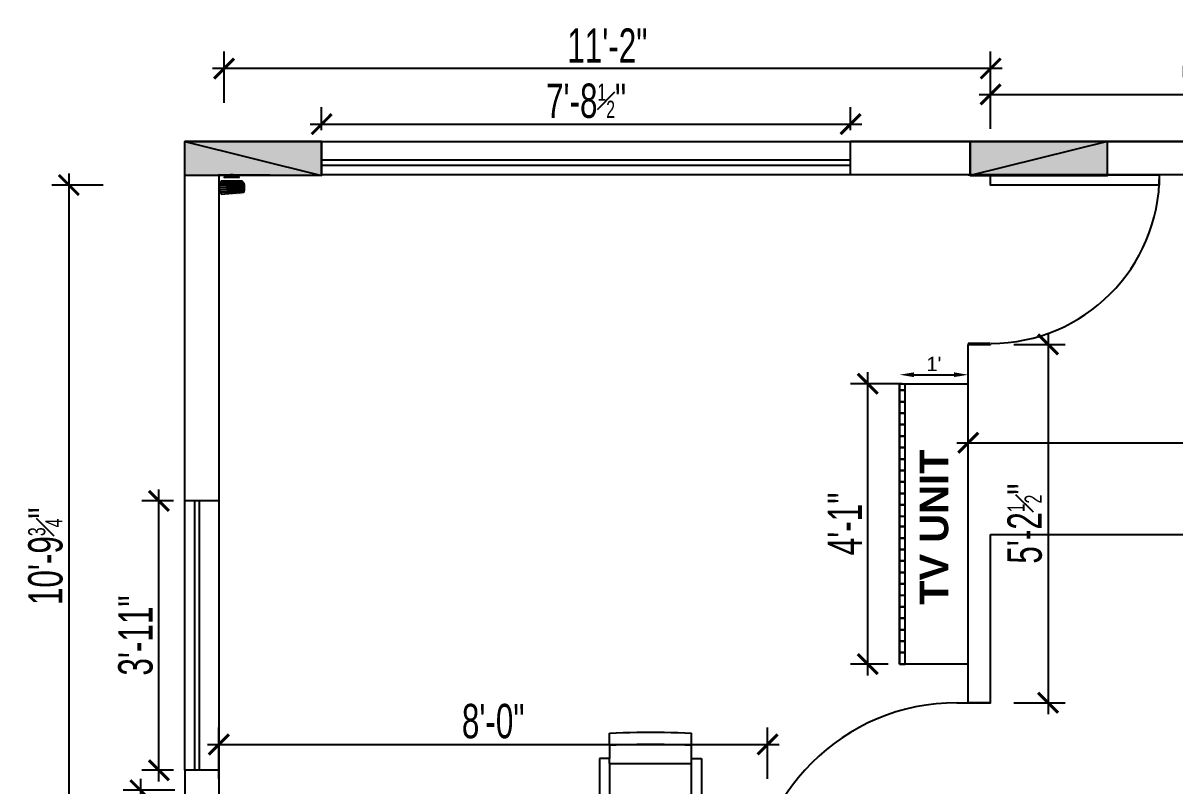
# Model space of a CAD drawing. Header units: feet. Extents: x 2272 to 4893, y 337 to 2916.
# Drawn here: x 2857.4 to 3058.8, y 2470.2 to 2603.5 of the extents above; entities that cross this region are included whole.
import ezdxf

# ---------------------------------------------------------------- set-up
doc = ezdxf.new("R2010")
doc.units = ezdxf.units.FT
for name, color, linetype in [('BNE_COPPER PIPE', 3, 'Continuous'), ('Door', 15, 'Continuous'), ('Edges', 7, 'Continuous')]:
    doc.layers.add(name, color=color, linetype=linetype)
doc.styles.add('For DIM', font='ARIALN.TTF', dxfattribs={"width": 0.8})
doc.styles.get("Standard").update_dxf_attribs({"font": 'arial.ttf'})
doc.dimstyles.new('ISO-25', dxfattribs={"dimtxt": 2.5, "dimasz": 2.5, "dimexe": 1.25, "dimexo": 0.625, "dimtad": 1, "dimdec": 0, "dimlunit": 4, "dimtxsty": 'Standard', "dimcen": 2.5, "dimse1": 1, "dimse2": 1, "dimadec": 0, "dimazin": 0, "dimtfac": 1, "dimtdec": 0, "dimtmove": 0, "dimatfit": 3, "dimfxl": 1, "dimarcsym": 0})
doc.dimstyles.new('wor dim1', dxfattribs={"dimtxt": 6, "dimasz": 3.5, "dimexe": 3, "dimexo": 2, "dimgap": 1, "dimtad": 1, "dimzin": 3, "dimdsep": 46, "dimlunit": 4, "dimtxsty": 'For DIM', "dimblk1": 'ARCHTICK', "dimblk2": 'ARCHTICK', "dimsah": 1, "dimcen": 0.0625, "dimdle": 2, "dimclrd": 8, "dimclre": 8, "dimclrt": 4, "dimadec": 0, "dimazin": 0, "dimtfac": 0.5, "dimtofl": 0, "dimtmove": 2, "dimatfit": 3, "dimldrblk": 'ARCHTICK', "dimfxl": 6, "dimfxlon": 1, "dimfrac": 1, "dimtolj": 1, "dimtzin": 1, "dimlwe": -1, "dimarcsym": 0})

# ---------------------------------------------------------------- blocks, each defined once
blk = doc.blocks.new('_ARCHTICK')
at = {"color": 0, "linetype": 'ByBlock', "ltscale": 0.5, "const_width": 0.15}
blk.add_lwpolyline([(-0.5, -0.5), (0.5, 0.5)], dxfattribs=at)
blk = doc.blocks.new('*D56')
at = {"layer": 'BNE_COPPER PIPE', "color": 8, "ltscale": 2, "transparency": 16777216}
for p, q in [((2891.66, 2471.43), (2891.66, 2480.42)), ((2987.59, 2471.43), (2987.59, 2480.42))]:
    blk.add_line(p, q, dxfattribs=at)
at = {"layer": 'BNE_COPPER PIPE', "color": 8, "lineweight": -2, "ltscale": 2, "transparency": 16777216}
blk.add_line((2889.66, 2477.42), (2989.59, 2477.42), dxfattribs=at)
at = {"layer": 'Defpoints', "color": 0, "ltscale": 2, "transparency": 16777216}
for p in [(2987.59, 2477.42), (2891.66, 2469.43), (2987.59, 2469.43)]:
    blk.add_point(p, dxfattribs=at)
at = {"layer": 'BNE_COPPER PIPE', "color": 8, "lineweight": -2, "ltscale": 2, "transparency": 16777216, "xscale": 3.5, "yscale": 3.5, "zscale": 3.5, "rotation": 180}
blk.add_blockref('_ARCHTICK', (2891.66, 2477.42), dxfattribs=at)
at = {"layer": 'BNE_COPPER PIPE', "color": 8, "lineweight": -2, "ltscale": 2, "transparency": 16777216, "xscale": 3.5, "yscale": 3.5, "zscale": 3.5}
blk.add_blockref('_ARCHTICK', (2987.59, 2477.42), dxfattribs=at)
at = {"layer": 'BNE_COPPER PIPE', "color": 0, "lineweight": -3, "ltscale": 2, "transparency": 16777216, "insert": (2939.62, 2481.48), "char_height": 6, "attachment_point": 5, "style": 'For DIM'}
blk.add_mtext('\\A1;8\'-0"', dxfattribs=at)
blk = doc.blocks.new('ARCHTICK')
at = {"color": 0, "const_width": 0.15}
blk.add_lwpolyline([(-0.5, -0.5), (0.5, 0.5)], dxfattribs=at)
blk = doc.blocks.new('*D66')
at = {"layer": 'BNE_COPPER PIPE', "color": 8, "lineweight": -2, "ltscale": 2, "transparency": 16777216}
blk.add_line((2877.94, 2471.43), (2877.94, 2443.43), dxfattribs=at)
at = {"layer": 'BNE_COPPER PIPE', "color": 8, "ltscale": 2, "transparency": 16777216}
for p, q in [((2883.94, 2469.43), (2874.94, 2469.43)), ((2883.94, 2445.43), (2874.94, 2445.43))]:
    blk.add_line(p, q, dxfattribs=at)
at = {"layer": 'Defpoints', "color": 0, "ltscale": 2, "transparency": 16777216}
for p in [(2891.66, 2469.43), (2877.94, 2445.43), (2891.66, 2445.43)]:
    blk.add_point(p, dxfattribs=at)
at = {"layer": 'BNE_COPPER PIPE', "color": 8, "lineweight": -2, "ltscale": 2, "transparency": 16777216, "xscale": 3.5, "yscale": 3.5, "zscale": 3.5}
for p, rotation in [((2877.94, 2469.43), 90), ((2877.94, 2445.43), 270)]:
    blk.add_blockref('_ARCHTICK', p, dxfattribs=dict(at, rotation=rotation))
at = {"layer": 'BNE_COPPER PIPE', "color": 0, "ltscale": 2, "transparency": 16777216, "insert": (2873.88, 2457.43), "char_height": 6, "attachment_point": 5, "rotation": 90, "style": 'For DIM'}
blk.add_mtext('\\A1;2\'-0"', dxfattribs=at)
blk = doc.blocks.new('*D67')
at = {"layer": 'BNE_COPPER PIPE', "color": 8, "lineweight": -2, "ltscale": 2, "transparency": 16777216}
blk.add_line((3036.63, 2549.34), (3036.63, 2482.72), dxfattribs=at)
at = {"layer": 'BNE_COPPER PIPE', "color": 8, "ltscale": 2, "transparency": 16777216}
for p, q in [((3030.63, 2547.34), (3039.63, 2547.34)), ((3030.63, 2484.72), (3039.63, 2484.72))]:
    blk.add_line(p, q, dxfattribs=at)
at = {"layer": 'Defpoints', "color": 0, "ltscale": 2, "transparency": 16777216}
for p in [(3022.67, 2547.34), (3022.67, 2484.72), (3036.63, 2484.72)]:
    blk.add_point(p, dxfattribs=at)
at = {"layer": 'BNE_COPPER PIPE', "color": 8, "lineweight": -2, "ltscale": 2, "transparency": 16777216, "xscale": 3.5, "yscale": 3.5, "zscale": 3.5}
for p, rotation in [((3036.63, 2547.34), 90), ((3036.63, 2484.72), 270)]:
    blk.add_blockref('_ARCHTICK', p, dxfattribs=dict(at, rotation=rotation))
at = {"layer": 'BNE_COPPER PIPE', "color": 0, "ltscale": 2, "transparency": 16777216, "insert": (3032.57, 2516.03), "char_height": 6, "attachment_point": 5, "rotation": 90, "style": 'For DIM'}
blk.add_mtext('\\A1;5\'-2{\\H0.5x;\\S1#2;}"', dxfattribs=at)
blk = doc.blocks.new('*D68')
at = {"layer": 'BNE_COPPER PIPE', "color": 8, "lineweight": -2, "ltscale": 2, "transparency": 16777216}
blk.add_line((3005.1, 2489.48), (3005.1, 2542.48), dxfattribs=at)
at = {"layer": 'BNE_COPPER PIPE', "color": 8, "ltscale": 2, "transparency": 16777216}
for p, q in [((3011.1, 2540.48), (3002.1, 2540.48)), ((3008.67, 2491.48), (3002.1, 2491.48))]:
    blk.add_line(p, q, dxfattribs=at)
at = {"layer": 'Defpoints', "color": 0, "ltscale": 2, "transparency": 16777216}
for p in [(3005.1, 2540.48), (3022.67, 2540.48), (3010.67, 2491.48)]:
    blk.add_point(p, dxfattribs=at)
at = {"layer": 'BNE_COPPER PIPE', "color": 8, "lineweight": -2, "ltscale": 2, "transparency": 16777216, "xscale": 3.5, "yscale": 3.5, "zscale": 3.5}
for p, rotation in [((3005.1, 2540.48), 90), ((3005.1, 2491.48), 270)]:
    blk.add_blockref('_ARCHTICK', p, dxfattribs=dict(at, rotation=rotation))
at = {"layer": 'BNE_COPPER PIPE', "color": 0, "ltscale": 2, "transparency": 16777216, "insert": (3001.08, 2515.98), "char_height": 6, "attachment_point": 5, "rotation": 90, "style": 'For DIM'}
blk.add_mtext('\\A1;4\'-1"', dxfattribs=at)
blk = doc.blocks.new('*D70')
at = {"layer": 'BNE_COPPER PIPE', "color": 8, "ltscale": 2, "transparency": 16777216}
for p, q in [((3022.67, 2524.15), (3022.67, 2533.15)), ((3168.68, 2524.15), (3168.68, 2533.15))]:
    blk.add_line(p, q, dxfattribs=at)
at = {"layer": 'BNE_COPPER PIPE', "color": 8, "lineweight": -2, "ltscale": 2, "transparency": 16777216}
blk.add_line((3020.67, 2530.15), (3170.68, 2530.15), dxfattribs=at)
at = {"layer": 'Defpoints', "color": 0, "ltscale": 2, "transparency": 16777216}
for p in [(3168.68, 2530.15), (3022.67, 2484.72), (3168.68, 2470.97)]:
    blk.add_point(p, dxfattribs=at)
at = {"layer": 'BNE_COPPER PIPE', "color": 8, "lineweight": -2, "ltscale": 2, "transparency": 16777216, "xscale": 3.5, "yscale": 3.5, "zscale": 3.5, "rotation": 180}
blk.add_blockref('_ARCHTICK', (3022.67, 2530.15), dxfattribs=at)
at = {"layer": 'BNE_COPPER PIPE', "color": 8, "lineweight": -2, "ltscale": 2, "transparency": 16777216, "xscale": 3.5, "yscale": 3.5, "zscale": 3.5}
blk.add_blockref('_ARCHTICK', (3168.68, 2530.15), dxfattribs=at)
at = {"layer": 'BNE_COPPER PIPE', "color": 0, "ltscale": 2, "transparency": 16777216, "insert": (3095.68, 2534.16), "char_height": 6, "attachment_point": 5, "style": 'For DIM'}
blk.add_mtext('\\A1;12\'-2"', dxfattribs=at)
blk = doc.blocks.new('*D71')
at = {"layer": 'BNE_COPPER PIPE', "color": 8, "ltscale": 2, "transparency": 16777216}
for p, q in [((2892.57, 2589.57), (2892.57, 2598.57)), ((3026.59, 2589.57), (3026.59, 2598.57))]:
    blk.add_line(p, q, dxfattribs=at)
at = {"layer": 'BNE_COPPER PIPE', "color": 8, "lineweight": -2, "ltscale": 2, "transparency": 16777216}
blk.add_line((3028.59, 2595.57), (2890.57, 2595.57), dxfattribs=at)
at = {"layer": 'Defpoints', "color": 0, "ltscale": 2, "transparency": 16777216}
for p in [(2892.57, 2595.57), (2892.57, 2576.54), (3026.59, 2576.97)]:
    blk.add_point(p, dxfattribs=at)
at = {"layer": 'BNE_COPPER PIPE', "color": 8, "lineweight": -2, "ltscale": 2, "transparency": 16777216, "xscale": 3.5, "yscale": 3.5, "zscale": 3.5, "rotation": 180}
blk.add_blockref('_ARCHTICK', (2892.57, 2595.57), dxfattribs=at)
at = {"layer": 'BNE_COPPER PIPE', "color": 8, "lineweight": -2, "ltscale": 2, "transparency": 16777216, "xscale": 3.5, "yscale": 3.5, "zscale": 3.5}
blk.add_blockref('_ARCHTICK', (3026.59, 2595.57), dxfattribs=at)
at = {"layer": 'BNE_COPPER PIPE', "color": 0, "ltscale": 2, "transparency": 16777216, "insert": (2959.58, 2599.58), "char_height": 6, "attachment_point": 5, "style": 'For DIM'}
blk.add_mtext('\\A1;11\'-2"', dxfattribs=at)
blk = doc.blocks.new('*D72')
at = {"layer": 'BNE_COPPER PIPE', "color": 8, "lineweight": -2, "ltscale": 2, "transparency": 16777216}
blk.add_line((2865.44, 2577.2), (2865.44, 2443.43), dxfattribs=at)
at = {"layer": 'BNE_COPPER PIPE', "color": 8, "ltscale": 2, "transparency": 16777216}
for p, q in [((2871.44, 2575.2), (2862.44, 2575.2)), ((2871.44, 2445.43), (2862.44, 2445.43))]:
    blk.add_line(p, q, dxfattribs=at)
at = {"layer": 'Defpoints', "color": 0, "ltscale": 2, "transparency": 16777216}
for p in [(2891.72, 2575.2), (2865.44, 2445.43), (2891.66, 2445.43)]:
    blk.add_point(p, dxfattribs=at)
at = {"layer": 'BNE_COPPER PIPE', "color": 8, "lineweight": -2, "ltscale": 2, "transparency": 16777216, "xscale": 3.5, "yscale": 3.5, "zscale": 3.5}
for p, rotation in [((2865.44, 2575.2), 90), ((2865.44, 2445.43), 270)]:
    blk.add_blockref('_ARCHTICK', p, dxfattribs=dict(at, rotation=rotation))
at = {"layer": 'BNE_COPPER PIPE', "color": 0, "ltscale": 2, "transparency": 16777216, "insert": (2861.36, 2510.32), "char_height": 6, "attachment_point": 5, "rotation": 90, "style": 'For DIM'}
blk.add_mtext('\\A1;10\'-9{\\H0.5x;\\S3#4;}"', dxfattribs=at)
blk = doc.blocks.new('*D73')
at = {"layer": 'BNE_COPPER PIPE', "color": 8, "ltscale": 2, "transparency": 16777216}
for p, q in [((3026.59, 2585.04), (3026.59, 2594.04)), ((3107.14, 2585.04), (3107.14, 2594.04))]:
    blk.add_line(p, q, dxfattribs=at)
at = {"layer": 'BNE_COPPER PIPE', "color": 8, "lineweight": -2, "ltscale": 2, "transparency": 16777216}
blk.add_line((3024.59, 2591.04), (3109.14, 2591.04), dxfattribs=at)
at = {"layer": 'Defpoints', "color": 0, "ltscale": 2, "transparency": 16777216}
for p in [(3107.14, 2591.04), (3026.59, 2576.09), (3107.14, 2576.97)]:
    blk.add_point(p, dxfattribs=at)
at = {"layer": 'BNE_COPPER PIPE', "color": 8, "lineweight": -2, "ltscale": 2, "transparency": 16777216, "xscale": 3.5, "yscale": 3.5, "zscale": 3.5, "rotation": 180}
blk.add_blockref('_ARCHTICK', (3026.59, 2591.04), dxfattribs=at)
at = {"layer": 'BNE_COPPER PIPE', "color": 8, "lineweight": -2, "ltscale": 2, "transparency": 16777216, "xscale": 3.5, "yscale": 3.5, "zscale": 3.5}
blk.add_blockref('_ARCHTICK', (3107.14, 2591.04), dxfattribs=at)
at = {"layer": 'BNE_COPPER PIPE', "color": 0, "ltscale": 2, "transparency": 16777216, "insert": (3066.87, 2595.1), "char_height": 6, "attachment_point": 5, "style": 'For DIM'}
blk.add_mtext('\\A1;6\'-8{\\H0.5x;\\S1#2;}"', dxfattribs=at)
blk = doc.blocks.new('*D85')
at = {"layer": 'BNE_COPPER PIPE', "color": 8, "lineweight": -2, "ltscale": 2, "transparency": 16777216}
blk.add_line((2881.17, 2470.93), (2881.17, 2522), dxfattribs=at)
at = {"layer": 'BNE_COPPER PIPE', "color": 8, "ltscale": 2, "transparency": 16777216}
for p, q in [((2883.71, 2520), (2878.17, 2520)), ((2883.71, 2472.93), (2878.17, 2472.93))]:
    blk.add_line(p, q, dxfattribs=at)
at = {"layer": 'Defpoints', "color": 0, "ltscale": 2, "transparency": 16777216}
for p in [(2881.17, 2520), (2885.71, 2520), (2885.71, 2472.93)]:
    blk.add_point(p, dxfattribs=at)
at = {"layer": 'BNE_COPPER PIPE', "color": 8, "lineweight": -2, "ltscale": 2, "transparency": 16777216, "xscale": 3.5, "yscale": 3.5, "zscale": 3.5}
for p, rotation in [((2881.17, 2520), 90), ((2881.17, 2472.93), 270)]:
    blk.add_blockref('_ARCHTICK', p, dxfattribs=dict(at, rotation=rotation))
at = {"layer": 'BNE_COPPER PIPE', "color": 0, "ltscale": 2, "transparency": 16777216, "insert": (2877.1, 2496.47), "char_height": 6, "attachment_point": 5, "rotation": 90, "style": 'For DIM'}
blk.add_mtext('\\A1;3\'-11"', dxfattribs=at)
blk = doc.blocks.new('*D86')
at = {"layer": 'BNE_COPPER PIPE', "color": 8, "ltscale": 2, "transparency": 16777216}
for p, q in [((2909.62, 2584.81), (2909.62, 2588.84)), ((3002.1, 2584.81), (3002.1, 2588.84))]:
    blk.add_line(p, q, dxfattribs=at)
at = {"layer": 'BNE_COPPER PIPE', "color": 8, "lineweight": -2, "ltscale": 2, "transparency": 16777216}
blk.add_line((2907.62, 2585.84), (3004.1, 2585.84), dxfattribs=at)
at = {"layer": 'Defpoints', "color": 0, "ltscale": 2, "transparency": 16777216}
for p in [(3002.1, 2585.84), (2909.62, 2582.81), (3002.1, 2582.81)]:
    blk.add_point(p, dxfattribs=at)
at = {"layer": 'BNE_COPPER PIPE', "color": 8, "lineweight": -2, "ltscale": 2, "transparency": 16777216, "xscale": 3.5, "yscale": 3.5, "zscale": 3.5, "rotation": 180}
blk.add_blockref('_ARCHTICK', (2909.62, 2585.84), dxfattribs=at)
at = {"layer": 'BNE_COPPER PIPE', "color": 8, "lineweight": -2, "ltscale": 2, "transparency": 16777216, "xscale": 3.5, "yscale": 3.5, "zscale": 3.5}
blk.add_blockref('_ARCHTICK', (3002.1, 2585.84), dxfattribs=at)
at = {"layer": 'BNE_COPPER PIPE', "color": 0, "ltscale": 2, "transparency": 16777216, "insert": (2955.86, 2589.9), "char_height": 6, "attachment_point": 5, "style": 'For DIM'}
blk.add_mtext('\\A1;7\'-8{\\H0.5x;\\S1#2;}"', dxfattribs=at)
blk = doc.blocks.new('Office Chair pl')
at = {"layer": 'Edges'}
for p, q in [((56.1, 70.01), (60.27, 70.05)), ((60.27, 70.05), (64.44, 70.07)), ((64.44, 70.07), (68.61, 70.05)), ((68.61, 70.05), (72.79, 70.01)), ((39.44, 69.58), (43.6, 69.73)), ((39.44, 62.32), (39.44, 69.58)), ((43.6, 69.73), (47.76, 69.85)), ((47.76, 69.85), (51.93, 69.95)), ((51.93, 69.95), (56.1, 70.01)), ((72.79, 70.01), (76.96, 69.95)), ((76.96, 69.95), (81.12, 69.85)), ((81.12, 69.85), (85.28, 69.73)), ((85.28, 69.73), (89.44, 69.58)), ((89.44, 62.32), (89.44, 69.58)), ((39.44, 62.32), (43.6, 62.46)), ((39.44, 62.32), (39.44, 54.06)), ((43.6, 62.46), (47.76, 62.59)), ((47.76, 62.59), (51.93, 62.68)), ((51.93, 62.68), (56.1, 62.75)), ((56.1, 62.75), (60.27, 62.79)), ((60.27, 62.79), (64.44, 62.8)), ((64.44, 62.8), (68.61, 62.79)), ((68.61, 62.79), (72.79, 62.75)), ((72.79, 62.75), (76.96, 62.68)), ((76.96, 62.68), (81.12, 62.59)), ((81.12, 62.59), (85.28, 62.46)), ((85.28, 62.46), (89.44, 62.32)), ((89.44, 54.06), (89.44, 62.32)), ((37.44, 54.02), (33.44, 54.02)), ((33.44, 54.02), (33.44, 43.81)), ((37.44, 54.06), (37.44, 54.02)), ((39.44, 54.06), (37.44, 54.06)), ((39.44, 54.02), (37.44, 54.02)), ((39.44, 54.06), (39.44, 54.02)), ((39.44, 51.01), (39.44, 54.02)), ((39.44, 51.01), (89.44, 51.01)), ((39.44, 51.01), (39.44, 14.02)), ((89.44, 54.02), (89.44, 54.06)), ((89.44, 54.06), (91.44, 54.06)), ((89.44, 54.02), (91.44, 54.02)), ((89.44, 51.01), (89.44, 54.02)), ((89.44, 14.02), (89.44, 51.01)), ((91.44, 54.02), (91.44, 54.06)), ((91.44, 54.02), (95.44, 54.02)), ((95.44, 54.02), (95.44, 14.02)), ((33.44, 43.81), (33.44, 43.06)), ((33.44, 43.06), (33.44, 36.88)), ((33.44, 36.88), (33.44, 14.02)), ((33.44, 14.02), (37.44, 14.02)), ((37.44, 14.02), (37.44, 13.99)), ((39.44, 14.02), (37.44, 14.02)), ((39.44, 14.02), (39.44, 13.99)), ((89.44, 14.02), (91.44, 14.02)), ((89.44, 13.99), (89.44, 14.02)), ((91.44, 14.02), (91.44, 13.99)), ((91.44, 14.02), (95.44, 14.02)), ((39.44, 13.99), (37.44, 13.99)), ((39.44, 13.99), (39.44, 9.02)), ((39.44, 9.02), (42.05, 8.28)), ((42.05, 7.28), (41.35, 6.32)), ((42.05, 8.28), (42.65, 8.11)), ((42.05, 7.28), (42.05, 8.28)), ((42.65, 8.11), (42.05, 7.28)), ((42.65, 8.11), (43.51, 7.86)), ((43.51, 7.86), (47.63, 6.91)), ((81.25, 6.91), (83.04, 7.33)), ((83.04, 7.33), (85.37, 7.86)), ((83.04, 7.33), (83.77, 6.32)), ((85.37, 7.86), (89.44, 9.02)), ((89.44, 9.02), (89.44, 13.99)), ((89.44, 13.99), (91.44, 13.99)), ((42.05, 5.8), (41.35, 6.32)), ((42.65, 5.37), (42.05, 5.8)), ((42.05, 5.8), (42.05, 5.37)), ((42.65, 5.37), (42.05, 5.37)), ((46.1, 2.86), (42.65, 5.37)), ((47.92, 5.37), (46.1, 2.86)), ((47.63, 6.91), (48.88, 6.69)), ((48.05, 5.54), (47.92, 5.37)), ((48.05, 5.37), (47.92, 5.37)), ((48.88, 6.69), (48.05, 5.54)), ((48.05, 5.54), (48.05, 5.37)), ((48.88, 6.69), (51.8, 6.17)), ((51.8, 6.17), (55.99, 5.64)), ((55.99, 5.64), (60.21, 5.32)), ((60.21, 5.32), (64.44, 5.21)), ((64.44, 5.21), (68.67, 5.32)), ((68.67, 5.32), (72.89, 5.64)), ((72.89, 5.64), (76.65, 6.11)), ((76.65, 6.11), (77.09, 6.17)), ((76.65, 6.11), (76.69, 6.06)), ((76.69, 6.06), (77.2, 5.37)), ((76.69, 6.06), (76.69, 5.37)), ((77.2, 5.37), (76.69, 5.37)), ((77.09, 6.17), (81.25, 6.91)), ((77.2, 5.37), (79.02, 2.86)), ((82.47, 5.37), (79.02, 2.86)), ((82.69, 5.53), (82.47, 5.37)), ((82.69, 5.37), (82.47, 5.37)), ((83.77, 6.32), (82.69, 5.53)), ((82.69, 5.53), (82.69, 5.37))]:
    blk.add_line(p, q, dxfattribs=at)
blk = doc.blocks.new('*D142')
at = {"color": 0, "lineweight": -2, "transparency": 16777216}
blk.add_line((3013.17, 2542.05), (3020.17, 2542.05), dxfattribs=at)
at = {"color": 0, "transparency": 16777216}
for points in [[(3013.17, 2542.47), (3013.17, 2541.64), (3010.67, 2542.05)], [(3020.17, 2542.47), (3020.17, 2541.64), (3022.67, 2542.05)]]:
    blk.add_solid(points, dxfattribs=at)
at = {"layer": 'Defpoints', "color": 0, "transparency": 16777216}
for p in [(3022.67, 2542.05), (3010.67, 2540.48), (3022.67, 2540.48)]:
    blk.add_point(p, dxfattribs=at)
at = {"color": 0, "transparency": 16777216, "insert": (3016.67, 2543.93), "char_height": 2.5, "attachment_point": 5}
blk.add_mtext("1'", dxfattribs=at)

msp = doc.modelspace()

# ---------------------------------------------------------------- hatches: boundary and pattern name
at = {"true_color": 0x4d4d4d, "transparency": 33554687}
h = msp.add_hatch(color=251, dxfattribs=at)
h.paths.add_polyline_path([(2909.623, 2582.815), (2885.713, 2582.815), (2909.623, 2576.87)])
h.paths.add_polyline_path([(2885.713, 2582.815), (2909.623, 2576.87), (2885.713, 2576.87)])
h = msp.add_hatch(color=251, dxfattribs=at)
h.paths.add_polyline_path([(3023, 2582.815), (3047.008, 2582.815), (3023, 2576.87)])
h.paths.add_polyline_path([(3047.008, 2582.815), (3023, 2576.87), (3047.008, 2576.87)])
h = msp.add_hatch(color=251, dxfattribs=at)
h.paths.add_polyline_path([(2895.251, 2576.543), (2892.572, 2576.543), (2894.891, 2576.706)])
h.paths.add_polyline_path([(2892.572, 2576.543), (2894.891, 2576.706), (2892.899, 2576.706)])
h = msp.add_hatch(color=251, dxfattribs=at)
h.paths.add_polyline_path([(2894.891, 2576.706), (2892.899, 2576.706), (2894.499, 2576.87)])
h.paths.add_polyline_path([(2892.899, 2576.706), (2894.499, 2576.87), (2893.324, 2576.87)])
h = msp.add_hatch(color=251, dxfattribs=at)
h.paths.add_polyline_path([(2894.499, 2576.87), (2893.324, 2576.87), (2894.14, 2576.968)])
h.paths.add_polyline_path([(2893.324, 2576.87), (2894.14, 2576.968), (2893.748, 2576.968)])
h = msp.add_hatch(color=251, dxfattribs=at)
h.paths.add_polyline_path([(2896.067, 2575.204), (2891.723, 2575.204), (2896.002, 2575.531)])
h.paths.add_polyline_path([(2891.723, 2575.204), (2896.002, 2575.531), (2891.886, 2575.531)])
h = msp.add_hatch(color=251, dxfattribs=at)
h.paths.add_polyline_path([(2896.067, 2574.779), (2891.723, 2574.779), (2896.067, 2575.204)])
h.paths.add_polyline_path([(2891.723, 2574.779), (2896.067, 2575.204), (2891.723, 2575.204)])
h = msp.add_hatch(color=251, dxfattribs=at)
h.paths.add_polyline_path([(2896.067, 2574.355), (2891.723, 2574.355), (2896.067, 2574.779)])
h.paths.add_polyline_path([(2891.723, 2574.355), (2896.067, 2574.779), (2891.723, 2574.779)])
h = msp.add_hatch(color=251, dxfattribs=at)
h.paths.add_polyline_path([(2896.002, 2573.963), (2891.886, 2573.963), (2896.067, 2574.355)])
h.paths.add_polyline_path([(2891.886, 2573.963), (2896.067, 2574.355), (2891.723, 2574.355)])
h = msp.add_hatch(color=251, dxfattribs=at)
h.paths.add_polyline_path([(2896.002, 2575.531), (2891.886, 2575.531), (2895.741, 2575.857)])
h.paths.add_polyline_path([(2891.886, 2575.531), (2895.741, 2575.857), (2892.05, 2575.857)])
h = msp.add_hatch(color=251, dxfattribs=at)
h.paths.add_polyline_path([(2895.741, 2573.603), (2892.05, 2573.603), (2896.002, 2573.963)])
h.paths.add_polyline_path([(2892.05, 2573.603), (2896.002, 2573.963), (2891.886, 2573.963)])

# ---------------------------------------------------------------- linework, layer by layer
for p, q in [((3010.674, 2491.483), (3010.674, 2540.483)), ((3010.674, 2540.483), (3022.674, 2540.483)), ((3011.674, 2511.981), (3011.674, 2540.483)), ((3011.674, 2491.481), (3011.674, 2511.981)), ((3022.674, 2491.483), (3010.674, 2491.483))]:
    msp.add_line(p, q)
at = {"color": 253, "linetype": 'Continuous', "lineweight": -2, "true_color": 0x999999, "transparency": 33554687}
for points in [[(2885.713, 2520.001), (2885.713, 2582.815), (2909.623, 2582.815)], [(2889.208, 2582.815), (2909.623, 2582.815), (2909.623, 2576.87), (2891.658, 2576.968), (2891.658, 2520.001)], [(2909.623, 2582.815), (3002.095, 2582.815), (3002.095, 2582.815)], [(3067.816, 2582.815), (3002.095, 2582.815), (3002.095, 2582.815)], [(3002.095, 2576.968), (3002.095, 2582.815), (3002.095, 2582.815)], [(3002.095, 2582.815), (3067.816, 2582.815), (3067.816, 2582.815)], [(3002.095, 2579.548), (2909.623, 2579.548), (2909.623, 2579.548)], [(3002.095, 2578.634), (2909.623, 2578.634), (2909.623, 2578.634)], [(3002.095, 2576.968), (2909.623, 2576.968), (2909.623, 2576.968)], [(3067.424, 2576.968), (3002.095, 2576.968), (3002.095, 2576.968)], [(3022.674, 2576.968), (3026.593, 2576.968), (3026.593, 2576.968)], [(3026.593, 2576.968), (3022.674, 2576.968), (3022.674, 2576.968)], [(3067.816, 2576.968), (3026.593, 2576.968), (3026.593, 2576.968)], [(3026.593, 2547.537), (3022.674, 2547.537), (3022.674, 2547.537)], [(3022.674, 2484.724), (3022.674, 2547.341), (3022.674, 2547.341)], [(3022.674, 2547.341), (3026.593, 2547.341), (3026.593, 2547.341)], [(2885.713, 2472.932), (2885.713, 2520.001), (2885.713, 2520.001)], [(2891.658, 2520.001), (2885.713, 2520.001), (2885.713, 2520.001)], [(2887.477, 2472.932), (2887.477, 2520.001), (2887.477, 2520.001)], [(2888.293, 2472.932), (2888.293, 2520.001), (2888.293, 2520.001)], [(2891.658, 2520.001), (2891.658, 2472.932), (2891.658, 2472.932)], [(3026.593, 2484.724), (3026.593, 2514.155), (3026.593, 2514.155)], [(3026.593, 2514.155), (3167.017, 2514.155), (3167.017, 2514.155)], [(3020.681, 2484.724), (3026.593, 2484.724), (3026.593, 2484.724)], [(3026.593, 2484.724), (3022.674, 2484.724), (3022.674, 2484.724)], [(2891.658, 2472.932), (2885.713, 2472.932), (2885.713, 2472.932)], [(2885.713, 2472.932), (2885.713, 2423.446), (2885.713, 2423.446)], [(2891.658, 2472.932), (2891.658, 2445.429), (2891.658, 2445.429)]]:
    msp.add_lwpolyline(points, dxfattribs=at)
at = {"color": 251, "linetype": 'Continuous', "lineweight": -2, "true_color": 0x4d4d4d, "transparency": 33554687}
for points in [[(2909.623, 2582.815), (2885.713, 2582.815), (2909.623, 2576.87)], [(2885.713, 2582.815), (2909.623, 2576.87), (2885.713, 2576.87)], [(3023, 2582.815), (3047.008, 2582.815), (3023, 2576.87)], [(3047.008, 2582.815), (3023, 2576.87), (3047.008, 2576.87)], [(2895.251, 2576.543), (2892.572, 2576.543), (2894.891, 2576.706)], [(2892.572, 2576.543), (2894.891, 2576.706), (2892.899, 2576.706)], [(2894.891, 2576.706), (2892.899, 2576.706), (2894.499, 2576.87)], [(2892.899, 2576.706), (2894.499, 2576.87), (2893.324, 2576.87)], [(2894.499, 2576.87), (2893.324, 2576.87), (2894.14, 2576.968)], [(2893.324, 2576.87), (2894.14, 2576.968), (2893.748, 2576.968)], [(2896.067, 2575.204), (2891.723, 2575.204), (2896.002, 2575.531)], [(2891.723, 2575.204), (2896.002, 2575.531), (2891.886, 2575.531)], [(2896.067, 2574.779), (2891.723, 2574.779), (2896.067, 2575.204)], [(2891.723, 2574.779), (2896.067, 2575.204), (2891.723, 2575.204)], [(2896.067, 2574.355), (2891.723, 2574.355), (2896.067, 2574.779)], [(2891.723, 2574.355), (2896.067, 2574.779), (2891.723, 2574.779)], [(2891.886, 2573.963), (2896.067, 2574.355), (2891.723, 2574.355)], [(2896.002, 2575.531), (2891.886, 2575.531), (2895.741, 2575.857)], [(2891.886, 2575.531), (2895.741, 2575.857), (2892.05, 2575.857)], [(2896.002, 2573.963), (2891.886, 2573.963), (2896.067, 2574.355)], [(2892.05, 2573.603), (2896.002, 2573.963), (2891.886, 2573.963)]]:
    msp.add_lwpolyline(points, close=True, dxfattribs=at)
at = {"color": 253, "linetype": 'Continuous', "lineweight": -2, "true_color": 0x999999, "transparency": 33554687}
for points in [[(2909.623, 2582.815), (2909.623, 2576.87), (2885.713, 2576.87), (2885.713, 2582.815)], [(3023, 2582.815), (3023, 2576.87), (3047.008, 2576.87), (3047.008, 2582.815)], [(3022.674, 2576.968), (3022.674, 2576.968)], [(3026.593, 2576.968), (3026.593, 2576.968)], [(3026.593, 2576.968), (3056.056, 2576.968), (3056.056, 2575.204), (3026.593, 2575.204)]]:
    msp.add_lwpolyline(points, close=True, dxfattribs=at)
for points in [[(3026.659, 2547.537), (3042.925, 2547.537), (3056.122, 2560.734), (3056.122, 2577)], [(3020.714, 2484.724), (3000.887, 2484.724), (2984.783, 2468.653), (2984.783, 2448.794)]]:
    msp.add_open_spline(points, degree=3, dxfattribs=at)
at = {"layer": 'Door', "color": 30, "true_color": 0xf26722}
for p, q in [((3010.674, 2540.483), (3010.674, 2539.334)), ((3011.674, 2539.334), (3011.674, 2540.483)), ((3010.674, 2539.334), (3011.674, 2539.332)), ((3011.674, 2539.332), (3010.674, 2539.332)), ((3010.674, 2539.332), (3010.674, 2537.332)), ((3011.674, 2537.332), (3011.674, 2539.332)), ((3010.674, 2537.332), (3011.674, 2537.33)), ((3011.674, 2537.33), (3010.674, 2537.33)), ((3010.674, 2537.33), (3010.674, 2535.33)), ((3011.674, 2535.33), (3011.674, 2537.33)), ((3010.674, 2535.33), (3011.674, 2535.327)), ((3011.674, 2535.327), (3010.674, 2535.327)), ((3010.674, 2535.327), (3010.674, 2533.328)), ((3011.674, 2533.327), (3011.674, 2535.327)), ((3010.674, 2533.328), (3011.674, 2533.325)), ((3011.674, 2533.325), (3010.674, 2533.325)), ((3010.674, 2533.325), (3010.674, 2531.325)), ((3011.674, 2531.325), (3011.674, 2533.325)), ((3010.674, 2531.325), (3011.674, 2531.323)), ((3011.674, 2531.323), (3010.674, 2531.323)), ((3010.674, 2531.323), (3010.674, 2529.323)), ((3011.674, 2529.323), (3011.674, 2531.323)), ((3010.674, 2529.323), (3011.674, 2529.32)), ((3011.674, 2529.32), (3010.674, 2529.32)), ((3010.674, 2529.32), (3010.674, 2527.321)), ((3011.674, 2527.32), (3011.674, 2529.32)), ((3010.674, 2527.321), (3011.674, 2527.318)), ((3011.674, 2527.318), (3010.674, 2527.318)), ((3010.674, 2527.318), (3010.674, 2525.318)), ((3011.674, 2525.318), (3011.674, 2527.318)), ((3010.674, 2525.318), (3011.674, 2525.316)), ((3011.674, 2525.316), (3010.674, 2525.316)), ((3010.674, 2525.316), (3010.674, 2523.316)), ((3011.674, 2523.316), (3011.674, 2525.316)), ((3010.674, 2523.316), (3011.674, 2523.313)), ((3011.674, 2523.313), (3010.674, 2523.313)), ((3010.674, 2523.313), (3010.674, 2521.314)), ((3011.674, 2521.313), (3011.674, 2523.313)), ((3010.674, 2521.314), (3011.674, 2521.311)), ((3011.674, 2521.311), (3010.674, 2521.311)), ((3010.674, 2521.311), (3010.674, 2519.312)), ((3011.674, 2519.311), (3011.674, 2521.311)), ((3010.674, 2519.312), (3011.674, 2519.309)), ((3011.674, 2519.309), (3010.674, 2519.309)), ((3010.674, 2519.309), (3010.674, 2517.309)), ((3010.674, 2517.511), (3010.674, 2515.511)), ((3011.674, 2517.309), (3011.674, 2519.309)), ((3011.674, 2515.511), (3011.674, 2517.511)), ((3010.674, 2517.309), (3011.674, 2517.307)), ((3010.674, 2515.511), (3011.674, 2515.508)), ((3011.674, 2515.508), (3010.674, 2515.508)), ((3010.674, 2515.508), (3010.674, 2513.509)), ((3011.674, 2513.508), (3011.674, 2515.508)), ((3010.674, 2513.509), (3011.674, 2513.506)), ((3011.674, 2513.506), (3010.674, 2513.506)), ((3010.674, 2513.506), (3010.674, 2511.506)), ((3011.674, 2511.506), (3011.674, 2513.506)), ((3010.674, 2511.506), (3011.674, 2511.504)), ((3011.674, 2511.504), (3010.674, 2511.504)), ((3010.674, 2511.504), (3010.674, 2509.504)), ((3011.674, 2509.504), (3011.674, 2511.504)), ((3010.674, 2509.504), (3011.674, 2509.501)), ((3011.674, 2509.501), (3010.674, 2509.501)), ((3010.674, 2509.501), (3010.674, 2507.502)), ((3011.674, 2507.501), (3011.674, 2509.501)), ((3010.674, 2507.502), (3011.674, 2507.499)), ((3011.674, 2507.499), (3010.674, 2507.499)), ((3010.674, 2507.499), (3010.674, 2505.5)), ((3011.674, 2505.499), (3011.674, 2507.499)), ((3010.674, 2505.5), (3011.674, 2505.497)), ((3011.674, 2505.497), (3010.674, 2505.497)), ((3010.674, 2505.497), (3010.674, 2503.497)), ((3011.674, 2503.497), (3011.674, 2505.497)), ((3010.674, 2503.497), (3011.674, 2503.495)), ((3011.674, 2503.495), (3010.674, 2503.495)), ((3010.674, 2503.495), (3010.674, 2501.495)), ((3011.674, 2501.495), (3011.674, 2503.495)), ((3010.674, 2501.495), (3011.674, 2501.492)), ((3011.674, 2501.492), (3010.674, 2501.492)), ((3010.674, 2501.492), (3010.674, 2499.493)), ((3011.674, 2499.492), (3011.674, 2501.492)), ((3010.674, 2499.493), (3011.674, 2499.49)), ((3011.674, 2499.49), (3010.674, 2499.49)), ((3010.674, 2499.49), (3010.674, 2497.49)), ((3011.674, 2497.49), (3011.674, 2499.49)), ((3010.674, 2497.49), (3011.674, 2497.488)), ((3011.674, 2497.488), (3010.674, 2497.488)), ((3010.674, 2497.488), (3010.674, 2495.488)), ((3011.674, 2495.488), (3011.674, 2497.488)), ((3010.674, 2495.488), (3011.674, 2495.485)), ((3011.674, 2495.485), (3010.674, 2495.485)), ((3010.674, 2495.485), (3010.674, 2493.486)), ((3011.674, 2493.485), (3011.674, 2495.485)), ((3010.674, 2493.486), (3011.674, 2493.483)), ((3011.674, 2493.483), (3010.674, 2493.483)), ((3010.674, 2493.483), (3010.674, 2491.483)), ((3011.674, 2491.483), (3011.674, 2493.483)), ((3010.674, 2491.483), (3011.674, 2491.481))]:
    msp.add_line(p, q, dxfattribs=at)

# ---------------------------------------------------------------- block references
at = {"xscale": 0.287495207425413, "yscale": 0.287495207425413, "zscale": 0.287495207425413}
msp.add_blockref('Office Chair pl', (2948.594, 2459.425), dxfattribs=at)

# ---------------------------------------------------------------- texts
at = {"layer": 'Door', "color": 30, "true_color": 0xf26722, "insert": (3014.177, 2501.826), "char_height": 5, "attachment_point": 1, "rotation": 90}
msp.add_mtext_dynamic_manual_height_columns('{\\fArial|b1|i0|c0|p34;\\C30;\\c2005496;TV UNIT}', width=47.97959, gutter_width=25, heights=[0], dxfattribs=at)

# ---------------------------------------------------------------- dimensions: what is measured, and where the dimension line sits
at = {"color": 85, "true_color": 0x58ba48}
dim = msp.add_linear_dim(base=(3022.674, 2542.053), p1=(3010.674, 2540.483), p2=(3022.674, 2540.483), dimstyle='ISO-25', dxfattribs=at)
dim.commit()
dim.dimension.update_dxf_attribs({"geometry": '*D142', "text_midpoint": (3016.674, 2543.933)})
at = {"layer": 'BNE_COPPER PIPE', "color": 1, "ltscale": 2}
for base, p1, p2, picture, middle in [((2892.572, 2595.568), (3026.593, 2576.968), (2892.572, 2576.543), '*D71', (2959.583, 2599.58)), ((3107.143, 2591.035), (3026.593, 2576.086), (3107.143, 2576.968), '*D73', (3066.868, 2595.099)), ((3002.095, 2585.839), (2909.623, 2582.815), (3002.095, 2582.815), '*D86', (2955.859, 2589.902)), ((3168.683, 2530.152), (3022.674, 2484.724), (3168.683, 2470.973), '*D70', (3095.678, 2534.164))]:
    dim = msp.add_linear_dim(base=base, p1=p1, p2=p2, dimstyle='wor dim1', override={"dimclrt": 0, "dimldrblk": 'ARCHTICK'}, dxfattribs=at)
    dim.commit()
    dim.dimension.update_dxf_attribs({"geometry": picture, "text_midpoint": middle})
for base, p1, p2, picture, middle in [((2865.4402, 2445.4291), (2891.723, 2575.2039), (2891.6577, 2445.4291), '*D72', (2861.3573, 2510.3165)), ((3036.629, 2484.724), (3022.674, 2547.341), (3022.674, 2484.724), '*D67', (3032.565, 2516.033)), ((2881.168, 2520.001), (2885.713, 2472.932), (2885.713, 2520.001), '*D85', (2877.104, 2496.467))]:
    dim = msp.add_linear_dim(base=base, p1=p1, p2=p2, angle=90, dimstyle='wor dim1', override={"dimclrt": 0, "dimldrblk": 'ARCHTICK'}, dxfattribs=at)
    dim.commit()
    dim.dimension.update_dxf_attribs({"geometry": picture, "text_midpoint": middle})
at = {"layer": 'BNE_COPPER PIPE', "color": 114, "ltscale": 2, "true_color": 0x139b48}
for base, p1, p2, picture, middle in [((3005.095, 2540.483), (3010.674, 2491.483), (3022.674, 2540.483), '*D68', (3001.083, 2515.983)), ((2877.942, 2445.429), (2891.658, 2469.429), (2891.658, 2445.429), '*D66', (2873.878, 2457.429))]:
    dim = msp.add_linear_dim(base=base, p1=p1, p2=p2, angle=90, dimstyle='wor dim1', override={"dimclrt": 0, "dimldrblk": 'ARCHTICK'}, dxfattribs=at)
    dim.commit()
    dim.dimension.update_dxf_attribs({"geometry": picture, "text_midpoint": middle})
at = {"layer": 'BNE_COPPER PIPE', "color": 114, "lineweight": -3, "ltscale": 2, "true_color": 0x139b48, "transparency": 33554687}
dim = msp.add_aligned_dim(p1=(2891.658, 2469.429), p2=(2987.585, 2469.429), distance=7.989, dimstyle='wor dim1', override={"dimclrt": 0, "dimldrblk": 'ARCHTICK'}, dxfattribs=at)
dim.commit()
dim.dimension.update_dxf_attribs({"geometry": '*D56', "text_midpoint": (2939.622, 2481.481)})

doc.saveas('drawing.dxf')
